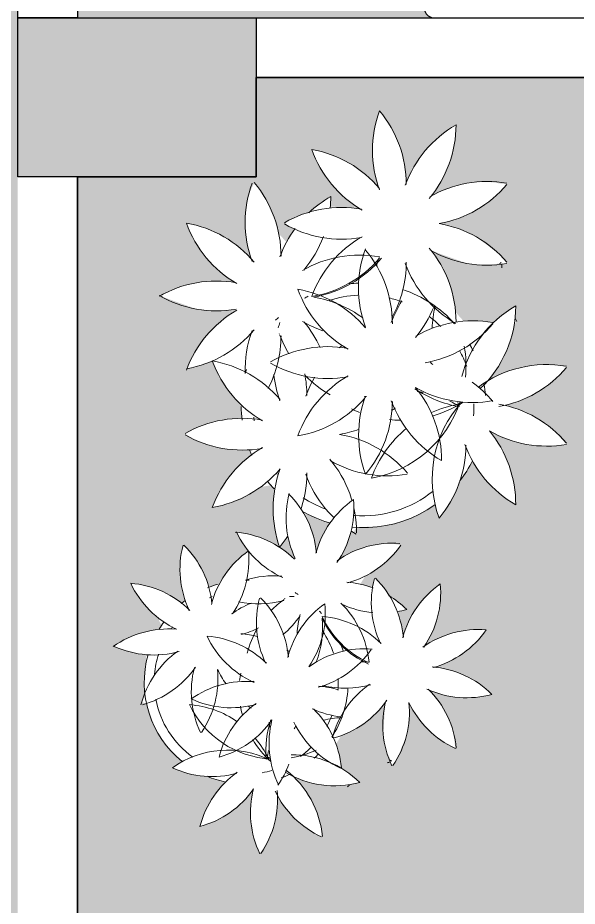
# Model space of a CAD drawing. Header units: metres. Extents: x 325971 to 582574, y 4156069 to 4412673.
# Drawn here: x 469726.6 to 469867.3, y 4270354.4 to 4270578 of the extents above; entities that cross this region are included whole.
import ezdxf

# ---------------------------------------------------------------- set-up
doc = ezdxf.new("R2010")
doc.units = ezdxf.units.M
doc.layers.get('0').update_dxf_attribs({"color": 5, "lineweight": 0})
doc.layers.add('0_IFC_Area', color=100, linetype='Continuous', plot=False)
for name, color, linetype in [('0_IFC_Hatch', 250, 'Continuous'), ('0_IFC_Hatch_Structure', 251, 'Continuous'), ('1_IFC_Concrete_Section', 50, 'Continuous'), ('2_IFC_Wall', 130, 'Continuous'), ('6_IFC_Furniture', 35, 'Continuous'), ('7_IFC_Tree', 88, 'Continuous')]:
    doc.layers.add(name, color=color, linetype=linetype)

# ---------------------------------------------------------------- blocks, each defined once
blk = doc.blocks.new('IFC_HOTEL BED DOUBLE')
blk.add_wipeout([(182.47, -0.36), (183.14, -0.67), (183.71, -1.12), (184.16, -1.7), (184.47, -2.36), (184.76, -4.22), (184.97, -6.09), (185.08, -7.97), (185.1, -9.85), (185.03, -11.73), (184.87, -13.6), (184.62, -15.46), (184.28, -17.31), (183.88, -17.95), (183.33, -18.46), (182.68, -18.83), (181.95, -19.02), (176.49, -19.45), (171.04, -19.82), (165.57, -20.12), (160.11, -20.35), (138.23, -20.64), (127.29, -20.4), (116.36, -19.89), (105.45, -19.13), (94.55, -18.11), (93.79, -17.95), (93.14, -17.52), (92.71, -16.87), (92.55, -16.11), (92.55, -2.36), (92.71, -1.6), (93.14, -0.95), (93.81, -0.5), (94.55, -0.36)]).dxf.layer = '6_IFC_Furniture'
at = {"layer": '6_IFC_Furniture'}
blk.add_lwpolyline([(181.99, -19.02, 0.251606), (184.32, -17.31, 0.09701), (184.51, -2.36, 0.239539), (182.51, -0.36), (94.59, -0.36, 0.414214), (92.59, -2.36), (92.59, -16.11, 0.414214), (94.59, -18.11, 0.047628), (181.99, -19.02)], format="xyb", dxfattribs=at)
blk = doc.blocks.new('IFC_SAKSI')
blk.add_wipeout([(-43.14, 6.69), (-35.46, 3.93), (-31.3, 3.56), (-27.13, 3.92), (-29.93, 1.71), (-32.13, -0.27), (-33.4, -1.67), (-35.02, -3.83), (-35.88, -5.24), (-36.91, -7.28), (-37.56, -8.59), (-37.45, -8.57), (-34.65, -7.88), (-32.14, -6.93), (-31.14, -9.28), (-30.56, -10.4), (-27.98, -14.15), (-27.98, -14.15), (-26.08, -16.48), (-26.03, -17.91), (-25.87, -18.96), (-30.04, -19.32), (-32.3, -19.84), (-34.65, -20.62), (-37.86, -22.17), (-37.86, -22.17), (-36.08, -23.35), (-32.92, -24.57), (-30.04, -25.27), (-27.57, -25.57), (-24.29, -25.68), (-24.29, -25.58), (-23.84, -26.74), (-26.2, -28.54), (-27.98, -30.44), (-28.9, -31.61), (-30.17, -33.51), (-30.95, -34.92), (-32.14, -37.65), (-32.14, -37.65), (-28.46, -36.72), (-28.46, -36.72), (-24.33, -34.87), (-24.33, -34.87), (-22.01, -33.37), (-19.86, -33), (-19.17, -33.76), (-19.35, -36.2), (-19.41, -37.93), (-19.36, -39.53), (-18.79, -43.35), (-17.96, -46.13), (-16.39, -43.79), (-16.39, -43.79), (-15.19, -41.79), (-13.77, -38.63), (-8.12, -40.72), (-4.56, -41.56), (-2.58, -42.94), (-1.92, -41.85), (4.11, -41.49), (8.29, -40.36), (9.57, -39.86), (11.27, -39.07), (12.62, -38.32), (14.53, -37.08), (15.4, -39.88), (16.89, -37.91), (18.37, -35.44), (18.37, -35.44), (19.57, -32.73), (19.84, -31.95), (21.2, -30.01), (21.2, -30.01), (22.4, -27.91), (23.68, -29.96), (25.03, -31.71), (26.94, -33.74), (26.94, -33.74), (29.35, -35.73), (29.35, -35.73), (31.47, -36.93), (31.42, -35.51), (31.13, -32.91), (30.79, -31.25), (30.07, -28.85), (29.58, -27.58), (28.98, -26.27), (28.11, -24.67), (28.11, -24.67), (25.94, -21.58), (27.61, -22.46), (27.61, -22.46), (30.87, -23.73), (30.87, -23.73), (33.77, -24.43), (33.77, -24.43), (36.32, -24.74), (36.32, -24.74), (37.93, -24.8), (42.09, -24.43), (42.09, -24.43), (39.25, -21.31), (39.25, -21.31), (35.74, -18.83), (32.33, -17.21), (31.15, -16.79), (29.19, -16.25), (32.76, -15.12), (37.25, -12.71), (37.25, -12.71), (39.46, -11.01), (40.77, -9.79), (42.12, -8.31), (40.58, -7.85), (35.89, -7.79), (33.77, -8.06), (32.37, -8.35), (29.22, -9.34), (29.22, -9.34), (25.6, -11.11), (25.6, -11.11), (27.66, -8.36), (28.49, -6.96), (29.51, -4.87), (29.98, -3.71), (30.74, -1.26), (31.58, 1.62), (31.45, 1.91), (31.47, 4.6), (29.57, 3.39), (28.17, 2.33), (26.66, 1.11), (26.73, 1.04), (24.41, 1.4), (24.41, 1.4), (22.5, 1.48), (18.95, 1.27), (20.56, 1.4), (18.87, 3.25), (18.62, 5.27), (18.16, 7.4), (17.51, 9.47), (16.9, 10.98), (16.07, 12.66), (16.07, 12.66), (13.75, 16.18), (21.25, 13.52), (21.25, 13.52), (25.42, 13.15), (28.1, 13.49), (28.12, 13.31), (29.58, 13.52), (28.17, 15.32), (28.17, 15.32), (23.22, 19.06), (23.22, 19.06), (19.13, 20.91), (17.32, 21.45), (15.4, 21.86), (18.69, 22.68), (20.07, 23.18), (21.91, 24), (23.23, 24.7), (26.74, 27.18), (28.28, 28.61), (29.61, 30.06), (29.61, 30.06), (25.42, 30.67), (25.42, 30.67), (21.25, 30.3), (18.36, 29.6), (16.62, 28.99), (13.75, 27.64), (13.34, 27.14), (14.87, 29.16), (15.92, 30.88), (16.8, 32.63), (17.51, 34.35), (18.47, 37.75), (18.81, 39.9), (18.95, 42.55), (16.62, 41.02), (15.02, 39.73), (15.02, 39.73), (12.52, 37.17), (12.52, 37.17), (10.85, 34.94), (10.85, 34.94), (9.87, 33.33), (9.87, 33.33), (8.53, 30.48), (8.53, 30.48), (8.4, 32.51), (8.09, 34.61), (7.59, 36.7), (7.08, 38.24), (5.78, 41.2), (4.81, 42.87), (4.81, 42.87), (2.92, 45.46), (2.34, 43.65), (1.85, 41.57), (1.58, 39.65), (1.45, 37.2), (1.51, 35.37), (1.69, 33.69), (2.04, 31.82), (2.71, 29.44), (2.71, 29.44), (1.83, 30.4), (-1.17, 33.04), (-1.8, 33.49), (-3.46, 34.54), (-3.46, 34.54), (-6.19, 35.9), (-6.66, 36.09), (-8.15, 36.62), (-8.68, 36.78), (-11.29, 37.39), (-10.64, 35.77), (-9.88, 34.2), (-9.01, 32.7), (-8.01, 31.24), (-7.14, 30.12), (-5.69, 28.53), (-5.69, 28.53), (-3.56, 26.62), (-3.56, 26.62), (-1.12, 24.93), (-2.95, 25.16), (-5.02, 25.25), (-7.41, 25.45), (-7.32, 27.54), (-7.32, 27.54), (-9.71, 25.96), (-9.71, 25.96), (-11.71, 24.29), (-14.03, 23.49), (-15.2, 22.98), (-17.01, 22.03), (-17.01, 22.03), (-14.97, 20.58), (-16.59, 17.97), (-16.59, 17.97), (-17.75, 15.47), (-16.59, 17.97), (-18.21, 19.73), (-19.19, 23.23), (-19.19, 23.23), (-20.17, 25.55), (-20.92, 26.95), (-21.83, 28.42), (-23.35, 30.44), (-24.54, 27.91), (-24.54, 27.91), (-25.12, 24.57), (-25.25, 22.12), (-25.15, 19.95), (-25.15, 19.95), (-24.62, 16.66), (-24.01, 14.51), (-23.35, 13.76), (-23.35, 13.76), (-24.01, 14.51), (-25.52, 16.03), (-26.83, 17.14), (-29.73, 19.11), (-29.73, 19.11), (-32.12, 20.32), (-34.68, 21.27), (-37.56, 21.96), (-36.44, 19.34), (-36.44, 19.34), (-34.91, 16.7), (-34.91, 16.7), (-33.41, 14.69), (-31.2, 12.37), (-31.2, 12.37), (-27.39, 9.5), (-29.12, 9.72), (-31.3, 9.82), (-33.26, 9.74), (-35.46, 9.45), (-37.33, 9.05), (-38.98, 8.55), (-40.76, 7.87)]).dxf.layer = '7_IFC_Tree'
at = {"layer": '7_IFC_Tree', "lineweight": 5}
for points in [[(8.53, 30.04, 0.176332), (2.92, 45.46, 0.17633), (2.89, 28.93)], [(13.34, 27.14, 0.176332), (18.95, 42.55, 0.176332), (8.31, 29.9)], [(2.92, 29.19, 0.176332), (-11.29, 37.39, 0.176332), (-0.75, 24.7)], [(29.61, 13.76, 0.176332), (15.4, 21.86, 0.176332), (29.61, 30.06)], [(-7.44, 25.08, 0.025662), (-7.32, 27.54, 0.058537), (-11.91, 24.11)], [(-23.35, 13.76, 0.176332), (-37.56, 21.96, 0.176332), (-27.02, 9.28)], [(-0.75, 19.11, 0.176332), (-11.29, 6.55, 0.176332), (2.92, 14.63)], [(-13.26, 12.03, -0.176309), (2.89, 14.89, 0.019421), (2.32, 13.11)], [(-0.61, 2.08, 0.118231), (-10.87, 6.43, 0.176332), (3.34, 14.63)], [(0, 0, 0.176332), (-14.21, 8.08, 0.176332), (-3.67, -4.49)], [(23.98, -12.8, 0.205925), (31.47, 4.6, 0.200309), (20.16, -10.17)], [(-23.8, -0.54, 0.09648), (-25.23, -9.6, -0.008653), (-24.96, -8.75)], [(-17.93, -15.01, 0.176332), (-32.14, -6.93, 0.176332), (-21.6, -19.5)], [(-3.67, -10.08, 0.176332), (-14.21, -22.64, 0.176331), (0, -14.56)], [(5.39, -15.27, 0.176332), (15.93, -27.84, 0.176332), (10.43, -12.51, 0.176309), (26.66, -15.26)], [(10.33, -12.77, 0.105267), (19.59, -16.51, 0.007816), (19.33, -15.68)], [(-0.03, -14.3, 0.17633), (-0.03, -30.7, 0.176332), (5.61, -15.41)], [(8.57, -21.04, 0.13486), (1.22, -31.52, 0.275602), (19.82, -15.46)], [(20.09, -15.65, 0.277072), (15.4, -39.88, 0.176332), (21.04, -24.59)], [(8.76, -30.44, 0.176331), (-5.45, -22.35, 0.044194), (-1.36, -21.25)], [(20.82, -24.45, 0.176332), (31.47, -37.1, 0.176332), (25.94, -21.58, 0.176309), (42.09, -24.43)], [(-21.6, -25.09, 0.176332), (-32.14, -37.65, 0.176331), (-17.93, -29.58)]]:
    blk.add_lwpolyline(points, format="xyb", dxfattribs=at)
for centre, radius, start, end in [((-1.27, 22.12), 23.98, 159.9997, 200.0003), ((-41.72, 15.03), 23.98, 359.9999, 40.0011), ((25.42, 6.69), 23.98, 80.0022, 119.9983), ((-5.02, 1.27), 23.98, 80.0022, 119.9983), ((4.57, 6.69), 23.98, 143.8941, 159.9983), ((-5.02, 42.55), 23.98, 240.0017, 279.9978), ((-31.3, 27.54), 23.98, 319.9994, 339.4606), ((22.5, 8.36), 23.98, 159.9997, 200.0003), ((-18.37, 0.85), 23.98, 359.9999, 40.0011), ((-5.02, 1.27), 23.98, 359.9999, 40.0011), ((25.42, 37.13), 23.98, 240.0017, 279.9978), ((-15.45, 13.78), 23.98, 330.9905, 0.0003), ((30.84, 21.7), 23.98, 200.001, 240.002), ((40.09, -6.5), 23.31, 119.9804, 120.9526), ((4.59, 13.36), 23.96, 358.1474, 0.0001), ((-31.3, -14.16), 23.98, 80.0022, 119.9983), ((-0.44, -16.24), 25.64, 92.5494, 96.6808), ((-0.44, -16.25), 25.65, 41.8416, 71.3724), ((-31.3, 27.54), 23.98, 240.0017, 279.9978), ((-0.42, -16.28), 25.68, 116.9563, 118.816), ((-0.44, -16.25), 23.14, 92.8729, 108.2163), ((-0.44, -16.26), 23.16, 69.5069, 76.8309), ((27.92, -7.07), 23.98, 147.9419, 159.9991), ((-7.94, 13.36), 23.98, 319.9995, 338.3354), ((37.94, -0.82), 23.99, 167.263, 178.2506), ((-15.03, -17.08), 23.98, 119.998, 159.999), ((-0.63, -16.06), 25.38, 134.0108, 135.9706), ((-0.43, -16.24), 23.14, 45.6745, 53.5922), ((9.54, -7.92), 24.01, 22.6492, 24.1689), ((4.61, -7.09), 24.02, 160.0035, 162.756), ((-1.27, 22.11), 23.97, 240.0003, 251.3457), ((-31.3, -14.16), 23.98, 24.659, 40.001), ((22.5, -22.5), 23.98, 80.0022, 119.9983), ((8.32, 16.28), 23.98, 279.9975, 319.9987), ((-41.72, 15.03), 23.98, 279.9977, 319.9987), ((-41.72, -1.65), 23.98, 332.4625, 0.0002), ((-0.65, -16.07), 22.87, 139.6311, 139.959), ((4.58, 6.69), 23.99, 200.0036, 210.4018), ((-0.44, -16.25), 25.66, 26.4275, 29.9199), ((-7.94, -27.92), 23.98, 80.0022, 119.9983), ((9.91, -22.41), 23.86, 128.5661, 130.311), ((-0.45, -16.25), 23.16, 20.8539, 29.7103), ((-2.94, -7.91), 23.98, 354.1444, 9.7557), ((-7.94, 13.36), 23.98, 240.0016, 279.9977), ((-3.02, -24.67), 24.09, 44.8104, 46.9044), ((37.93, -31.68), 23.98, 80.0024, 126.7932), ((23.75, 7.11), 23.98, 279.9977, 319.9986), ((4.57, -7.07), 23.98, 186.4604, 200), ((-36.3, -14.16), 23.97, 359.9992, 10.8995), ((4.57, 6.69), 23.98, 224.0166, 240.0026), ((10, -22.51), 23.99, 149.5866, 159.9967), ((8.32, -30.85), 23.98, 40.0024, 54.2877), ((-0.4, -16.24), 25.61, 4.6669, 10.0903), ((4.85, -29.36), 15.81, 108.8639, 108.9888), ((3.19, -30.65), 16.56, 100.5469, 100.8411), ((7.48, -37.13), 24.01, 78.9997, 81.9675), ((-0.45, -16.25), 25.63, 180.5252, 186.9172), ((-9.55, 1.2), 23.89, 309.3079, 311.3092), ((23.75, -39.6), 23.98, 99.9974, 114.4724), ((7.49, 4.6), 23.98, 285.6178, 302.662), ((7.5, -37.08), 23.96, 59.9985, 64.93), ((-0.44, -16.25), 23.15, 354.5679, 0.8007), ((23.75, -39.6), 23.98, 40.0014, 80.0023), ((7.49, 4.6), 23.98, 244.1986, 248.5714), ((-25.87, -42.94), 23.98, 80.0023, 119.9984), ((-0.26, -16.23), 23.32, 186.2017, 188.099), ((7.49, 4.6), 23.97, 263.9792, 269.4186), ((-25.87, -1.65), 23.98, 240.0016, 279.9977), ((-0.54, -16.29), 25.54, 201.5713, 204.1478), ((202.92, 71.1), 244.46, 203.2342, 203.2498), ((19.92, -24.21), 1.29, 338.3694, 338.6661), ((-25.87, -42.94), 23.98, 359.9999, 40.001), ((4.57, -7.07), 23.98, 240.0016, 279.9977), ((-0.44, -16.25), 25.65, 322.0028, 333.0778), ((4.57, -37.93), 23.98, 159.9997, 200.0003), ((-0.36, -16.18), 23.25, 217.7401, 218.6206), ((-36.3, -30.43), 23.98, 319.999, 0.0001), ((9.99, -22.5), 23.98, 200.001, 240.002), ((-0.42, -16.23), 25.67, 218.4877, 223.0706), ((-0.44, -16.25), 23.14, 265.2099, 309.0728), ((-0.44, -16.25), 25.65, 238.8318, 305.6945), ((-0.44, -16.25), 23.14, 236.8872, 249.6213)]:
    blk.add_arc(centre, radius, start, end, dxfattribs=at)
blk = doc.blocks.new('A$C0934d755')
at = {"layer": '0_IFC_Area'}
for points in [[(379.34, -565), (899.34, -565), (899.34, -745), (1044.34, -745), (1044.34, -1080), (1344.34, -1080), (1344.34, -605), (1299.34, -605), (1299.34, -580), (1044.34, -580), (1044.34, -165), (379.34, -165)], [(379.34, -1215), (424.34, -1215), (424.34, -1245), (884.34, -1245), (884.34, -580), (424.34, -580), (424.34, -605), (379.34, -605)]]:
    blk.add_lwpolyline(points, close=True, dxfattribs=at)
blk = doc.blocks.new('A$Ca6392db9')
at = {"layer": '0_IFC_Hatch', "true_color": 0x939598}
h = blk.add_hatch(color=252, dxfattribs=at)
h.dxf.hatch_style = 1
h.paths.add_polyline_path([(319.21, -525), (839.2, -525), (839.21, -705), (984.21, -705), (984.21, -1040), (1284.21, -1040), (1284.21, -565), (1239.21, -565), (1239.21, -540), (984.21, -540), (984.21, -125), (319.21, -125)])
h.paths.add_polyline_path([(-20, -585), (-45, -585), (-45, -1155), (-20, -1155), (-20, -1200), (304.2, -1200), (304.21, -390), (-45, -390), (-45, -525), (-20, -525)])
h.paths.add_polyline_path([(184.67, -1765), (229.67, -1765), (229.67, -1790), (699.21, -1790), (699.21, -1375), (334.21, -1375), (334.21, -1395), (184.67, -1395)])
h.paths.add_polyline_path([(1299.21, -1410), (1879.21, -1410), (1879.21, -1154.85), (1879.33, -1055), (1299.22, -1055)])
h.paths.add_polyline_path([(2214.21, -1420), (2049.21, -1420), (2049.21, -1540), (2079.21, -1540), (2079.21, -1600), (2529.21, -1600), (2529.21, -1540), (2554.21, -1540), (2554.21, -1100), (2529.27, -1100), (2529.27, -1055), (2214.21, -1055)])
h.paths.add_polyline_path([(1299.2, -1600), (2039.21, -1600), (2039.21, -1420), (1289.21, -1420), (1289.21, -1540), (1299.21, -1540)])
h.paths.add_polyline_path([(1139.21, -1515), (1149.2, -1515), (1149.2, -1540), (1289.21, -1540), (1289.21, -1215), (1069.21, -1215), (1069.21, -1365), (1139.21, -1365)])
h.paths.add_polyline_path([(834.21, -715), (969.21, -715), (969.21, -1060), (1069.21, -1060), (1069.21, -1365), (314.21, -1365), (314.21, -1215), (834.21, -1215)])
at = {"layer": '0_IFC_Hatch', "true_color": 0xab9069}
h = blk.add_hatch(color=33, dxfattribs=at)
h.dxf.hatch_style = 1
h.paths.add_polyline_path([(319.21, -1175), (364.21, -1175), (364.21, -1205), (824.21, -1205), (824.21, -540), (364.21, -540), (364.21, -565), (319.21, -565)])
at = {"layer": '0_IFC_Area'}
for points in [[(319.21, -525), (839.2, -525), (839.21, -705), (984.21, -705), (984.21, -1040), (1284.21, -1040), (1284.21, -565), (1239.21, -565), (1239.21, -540), (984.21, -540), (984.21, -125), (319.21, -125)], [(319.21, -1175), (364.21, -1175), (364.21, -1205), (824.21, -1205), (824.21, -540), (364.21, -540), (364.21, -565), (319.21, -565)]]:
    blk.add_lwpolyline(points, close=True, dxfattribs=at)

msp = doc.modelspace()

# ---------------------------------------------------------------- hatches: boundary and pattern name
at = {"layer": '0_IFC_Hatch_Structure'}
h = msp.add_hatch(color=256, dxfattribs=at)
h.dxf.hatch_style = 1
h.paths.add_polyline_path([(469786.56, 4270577.96), (469786.56, 4270537.96), (469726.56, 4270537.96), (469726.56, 4270577.96)])

# ---------------------------------------------------------------- linework, layer by layer
msp.add_circle((454272.47, 4284370.75, -128301.82), 128301.89)
at = {"layer": '2_IFC_Wall'}
msp.add_lwpolyline([(469741.56, 4269927.96), (469741.56, 4270537.96), (469786.56, 4270537.96), (469786.56, 4270562.96), (470246.56, 4270562.96), (470246.56, 4270387.96), (470391.56, 4270387.96)], dxfattribs=at)
at = {"layer": '6_IFC_Furniture'}
msp.add_lwpolyline([(469726.56, 4270977.96), (469741.56, 4270977.96), (469741.56, 4270577.96), (469726.56, 4270577.96)], close=True, dxfattribs=at)

# ---------------------------------------------------------------- block references
msp.add_blockref('A$Ca6392db9', (469422.36, 4271102.96))

# ---------------------------------------------------------------- next in the draw order: block references
at = {"rotation": 180}
msp.add_blockref('IFC_HOTEL BED DOUBLE', (470013.33, 4270577.59), dxfattribs=at)

# ---------------------------------------------------------------- next in the draw order: linework, layer by layer
at = {"layer": '2_IFC_Wall'}
msp.add_lwpolyline([(469726.56, 4270577.96), (470261.56, 4270577.96), (470261.56, 4270397.96), (470406.56, 4270397.96), (470406.56, 4270062.96), (470706.56, 4270062.96), (470706.56, 4270537.96)], dxfattribs=at)

# ---------------------------------------------------------------- next in the draw order: block references
at = {"xscale": 1.199999999999999, "yscale": 1.199999999999999, "zscale": 1.199999999999999}
msp.add_blockref('IFC_SAKSI', (469814.08, 4270499.95), dxfattribs=at)

# ---------------------------------------------------------------- next in the draw order: linework, layer by layer
at = {"layer": '1_IFC_Concrete_Section'}
msp.add_lwpolyline([(469786.56, 4270577.96), (469786.56, 4270537.96), (469726.56, 4270537.96), (469726.56, 4270577.96)], close=True, dxfattribs=at)

# ---------------------------------------------------------------- next in the draw order: block references
at = {"rotation": 285.409828265624}
msp.add_blockref('IFC_SAKSI', (469799.81, 4270414.71), dxfattribs=at)

# ---------------------------------------------------------------- next in the draw order: block references
at = {"layer": '1_IFC_Concrete_Section'}
msp.add_blockref('A$C0934d755', (469362.22, 4271142.96), dxfattribs=at)

doc.saveas('drawing.dxf')
